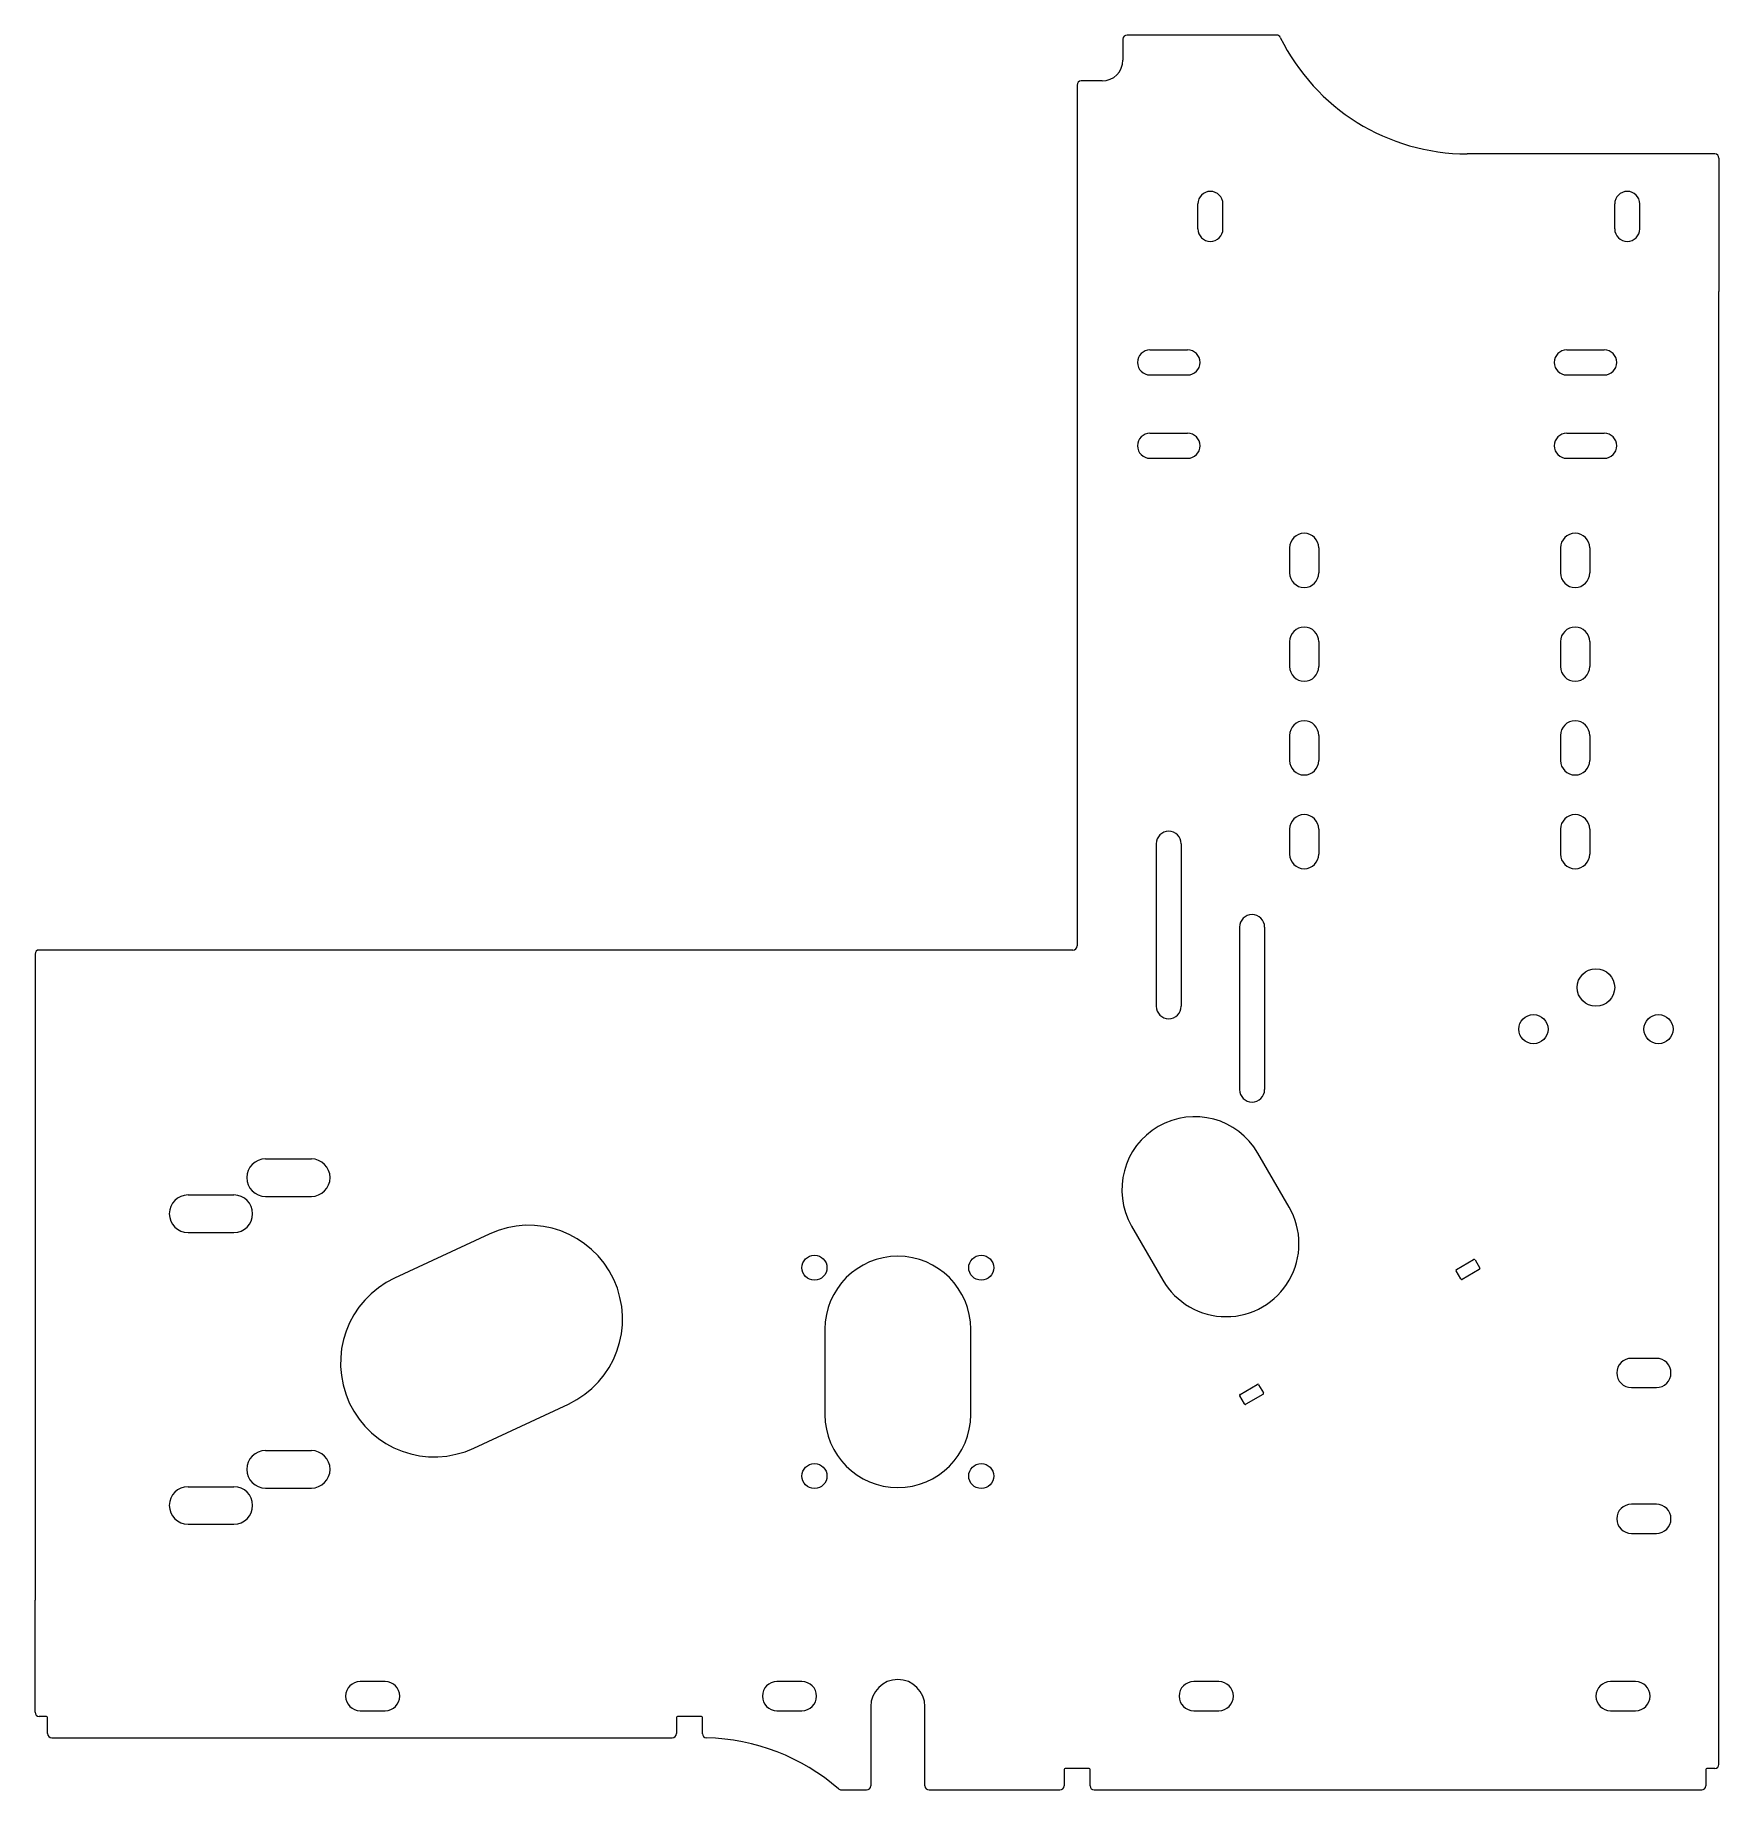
# Model space of a CAD drawing. Header units: metres. Extents: x -404 to 404, y -421 to 421.
import ezdxf

# ---------------------------------------------------------------- set-up
doc = ezdxf.new("R2010")
doc.units = ezdxf.units.M

msp = doc.modelspace()

# ---------------------------------------------------------------- linework, layer by layer
at = {"color": 7, "linetype": 'Continuous', "lineweight": 18}
for p, q in [((191.75, 421.13), (120, 421.13)), ((118, 419.13), (118, 409.13)), ((96, 397.13), (96, 310.13)), ((108, 399.13), (98, 399.13)), ((402, 364.13), (283.28, 364.13)), ((404, 362.13), (404, 310.13)), ((154, 328.13), (154, 340.13)), ((166, 328.13), (166, 340.13)), ((354, 328.13), (354, 340.13)), ((366, 328.13), (366, 340.13)), ((96, 310.13), (96, 298)), ((404, 310.13), (404, 298)), ((96, 298), (96, -16)), ((404, -330), (404, 298)), ((131, 270), (149, 270)), ((331, 270), (349, 270)), ((131, 258), (149, 258)), ((331, 258), (349, 258)), ((131, 230), (149, 230)), ((331, 230), (349, 230)), ((131, 218), (149, 218)), ((331, 218), (349, 218)), ((198, 175), (198, 163)), ((212, 175), (212, 163)), ((328, 175), (328, 163)), ((342, 175), (342, 163)), ((198, 130), (198, 118)), ((212, 130), (212, 118)), ((328, 130), (328, 118)), ((342, 130), (342, 118)), ((198, 85), (198, 73)), ((212, 85), (212, 73)), ((328, 85), (328, 73)), ((342, 85), (342, 73)), ((198, 40), (198, 28)), ((212, 40), (212, 28)), ((328, 40), (328, 28)), ((342, 40), (342, 28)), ((134, 33), (134, -45)), ((146, 33), (146, -45)), ((174, -7), (174, -85)), ((186, -7), (186, -85)), ((-404, -20), (-404, -330)), ((94, -18), (-402, -18)), ((197.81, -141.49), (182.81, -115.51)), ((-293.44, -118.27), (-271.44, -118.27)), ((-330.6, -135.59), (-308.6, -135.59)), ((-293.44, -136.27), (-271.44, -136.27)), ((122.19, -150.51), (137.19, -176.49)), ((-330.6, -153.59), (-308.6, -153.59)), ((-186.14, -154.35), (-231.46, -175.48)), ((278.06, -171.32), (286.29, -166.57)), ((286.97, -166.75), (289.22, -170.65)), ((280.13, -175.9), (277.88, -172)), ((289.04, -171.33), (280.81, -176.08)), ((-25, -200), (-25, -241)), ((45, -241), (45, -200)), ((374, -214), (362, -214)), ((174.23, -231.27), (182.46, -226.52)), ((183.14, -226.7), (185.39, -230.6)), ((176.29, -235.85), (174.04, -231.95)), ((185.21, -231.28), (176.98, -236.03)), ((362, -228), (374, -228)), ((-193.42, -257.05), (-148.1, -235.92)), ((-293.44, -258.27), (-271.44, -258.27)), ((-330.6, -275.59), (-308.6, -275.59)), ((-293.44, -276.27), (-271.44, -276.27)), ((374, -284), (362, -284)), ((-330.6, -293.59), (-308.6, -293.59)), ((362, -298), (374, -298)), ((-404, -342.13), (-404, -330)), ((404, -342.13), (404, -330)), ((-404, -383.88), (-404, -342.13)), ((404, -408.88), (404, -342.13)), ((-236, -369.13), (-248, -369.13)), ((-36, -369.13), (-48, -369.13)), ((164, -369.13), (152, -369.13)), ((364, -369.13), (352, -369.13)), ((-398.5, -385.88), (-402, -385.88)), ((-398, -394.13), (-398, -386.38)), ((-248, -383.13), (-236, -383.13)), ((-96.25, -386.38), (-96.25, -394.13)), ((-84.25, -385.88), (-95.75, -385.88)), ((-83.75, -394.16), (-83.75, -386.38)), ((-48, -383.13), (-36, -383.13)), ((-3, -381.13), (-3, -419.13)), ((23, -419.13), (23, -381.13)), ((152, -383.13), (164, -383.13)), ((352, -383.13), (364, -383.13)), ((-396, -396.13), (-98.25, -396.13)), ((89.75, -411.38), (89.75, -419.13)), ((101.75, -410.88), (90.25, -410.88)), ((102.25, -419.13), (102.25, -411.38)), ((397.75, -411.38), (397.75, -419.13)), ((402, -410.88), (398.25, -410.88)), ((-17.1, -421.13), (-5, -421.13)), ((25, -421.13), (87.75, -421.13)), ((104.25, -421.13), (395.75, -421.13))]:
    msp.add_line(p, q, dxfattribs=at)
for centre, radius in [((345, -36), 9), ((315, -56), 7), ((375, -56), 7), ((-30, -170.5), 6), ((50, -170.5), 6), ((-30, -270.5), 6), ((50, -270.5), 6)]:
    msp.add_circle(centre, radius, dxfattribs=at)
for centre, radius, start, end in [((120, 419.13), 2, 90, 180), ((191.75, 419.13), 2, 26.17897, 90), ((283.28, 464.13), 100, -153.82103, -90), ((108, 409.13), 10, -90, 0), ((98, 397.13), 2, 90, 180), ((402, 362.13), 2, 0, 90), ((160, 340.13), 6, 0, 180), ((360, 340.13), 6, 0, 180), ((160, 328.13), 6, 180, 0), ((360, 328.13), 6, 180, 0), ((131, 264), 6, 90, -90), ((149, 264), 6, -90, 90), ((331, 264), 6, 90, -90), ((349, 264), 6, -90, 90), ((131, 224), 6, 90, -90), ((149, 224), 6, -90, 90), ((331, 224), 6, 90, -90), ((349, 224), 6, -90, 90), ((205, 175), 7, 0, 180), ((335, 175), 7, 0, 180), ((205, 163), 7, 180, 0), ((335, 163), 7, 180, 0), ((205, 130), 7, 0, 180), ((335, 130), 7, 0, 180), ((205, 118), 7, 180, 0), ((335, 118), 7, 180, 0), ((205, 85), 7, 0, 180), ((335, 85), 7, 0, 180), ((205, 73), 7, 180, 0), ((335, 73), 7, 180, 0), ((205, 40), 7, 0, 180), ((335, 40), 7, 0, 180), ((140, 33), 6, 0, 180), ((205, 28), 7, 180, 0), ((335, 28), 7, 180, 0), ((180, -7), 6, 0, 180), ((94, -16), 2, -90, 0), ((-402, -20), 2, 90, 180), ((140, -45), 6, 180, 0), ((180, -85), 6, 180, 0), ((152.5, -133.01), 35, 30, -150), ((-293.44, -127.27), 9, 90, -90), ((-271.44, -127.27), 9, -90, 90), ((-330.6, -144.59), 9, 90, -90), ((-308.6, -144.59), 9, -90, 90), ((167.5, -158.99), 35, -150, 30), ((-167.12, -195.13), 45, -65, 115), ((10, -200), 35, 0, 180), ((286.54, -167), 0.5, 30, 120), ((-212.44, -216.27), 45, 115, -65), ((278.31, -171.75), 0.5, 120, -150), ((280.56, -175.65), 0.5, -150, -60), ((288.79, -170.9), 0.5, -60, 30), ((362, -221), 7, 90, -90), ((374, -221), 7, -90, 90), ((182.71, -226.95), 0.5, 30, 120), ((174.48, -231.7), 0.5, 120, -150), ((184.96, -230.85), 0.5, -60, 30), ((10, -241), 35, 180, 0), ((176.73, -235.6), 0.5, -150, -60), ((-293.44, -267.27), 9, 90, -90), ((-271.44, -267.27), 9, -90, 90), ((-330.6, -284.59), 9, 90, -90), ((-308.6, -284.59), 9, -90, 90), ((362, -291), 7, 90, -90), ((374, -291), 7, -90, 90), ((-248, -376.13), 7, 90, -90), ((-236, -376.13), 7, -90, 90), ((-48, -376.13), 7, 90, -90), ((-36, -376.13), 7, -90, 90), ((10, -381.13), 13, 0, 180), ((152, -376.13), 7, 90, -90), ((164, -376.13), 7, -90, 90), ((352, -376.13), 7, 90, -90), ((364, -376.13), 7, -90, 90), ((-402, -383.88), 2, 180, -90), ((-398.5, -386.38), 0.5, 0, 90), ((-95.75, -386.38), 0.5, 90, 180), ((-84.25, -386.38), 0.5, 0, 90), ((-396, -394.13), 2, 180, -90), ((-98.25, -394.13), 2, -90, 0), ((-81.75, -394.16), 2, 180, -91.26398), ((-84, -496.13), 100, 49.0168, 88.73602), ((90.25, -411.38), 0.5, 90, 180), ((101.75, -411.38), 0.5, 0, 90), ((398.25, -411.38), 0.5, 90, 180), ((402, -408.88), 2, -90, 0), ((-17.1, -419.13), 2, -130.9832, -90), ((-5, -419.13), 2, -90, 0), ((25, -419.13), 2, 180, -90), ((87.75, -419.13), 2, -90, 0), ((104.25, -419.13), 2, 180, -90), ((395.75, -419.13), 2, -90, 0)]:
    msp.add_arc(centre, radius, start, end, dxfattribs=at)

doc.saveas('drawing.dxf')
